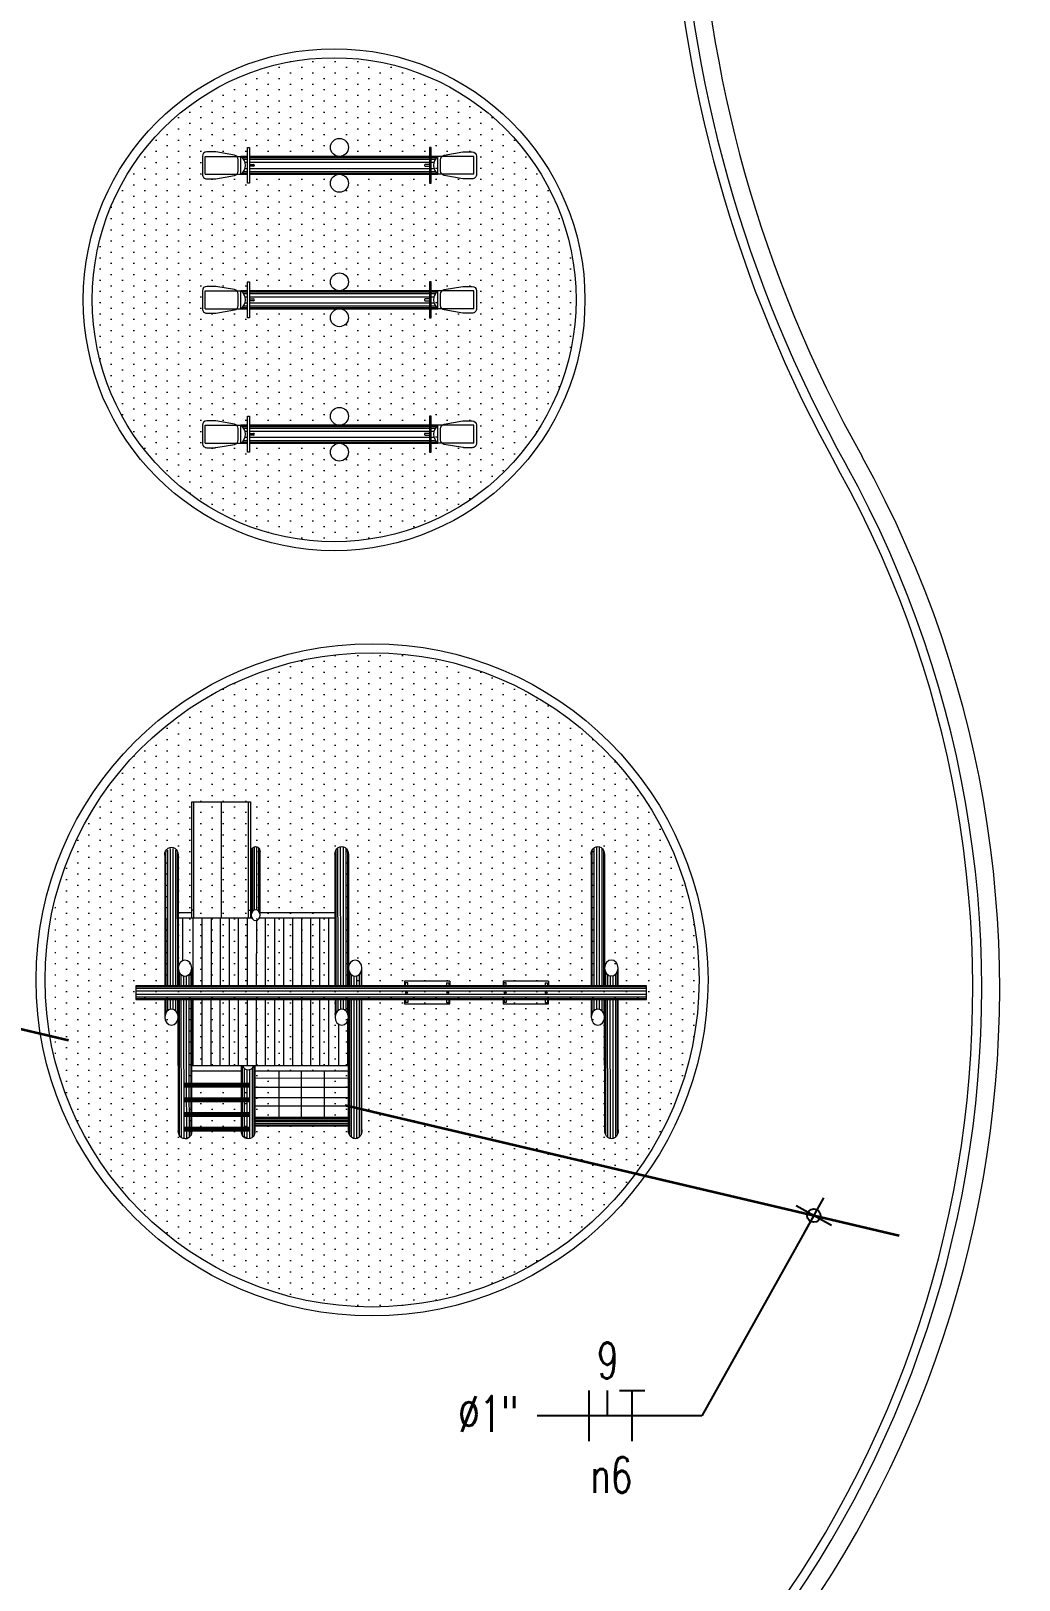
# Model space of a CAD drawing. Header units: millimetres. Extents: x 214 to 1190, y -192 to 1092.
# Drawn here: x 1015.45 to 1026.48, y 57.21 to 74.49 of the extents above; entities that cross this region are included whole.
import ezdxf
from ezdxf.enums import TextEntityAlignment as Align

# ---------------------------------------------------------------- set-up
doc = ezdxf.new("R2010")
doc.units = ezdxf.units.MM
doc.linetypes.add('HIDDEN', pattern=[9.525, 6.35, -3.175])
for name, color, linetype, lineweight in [('I-ARQ', 8, 'Continuous', 0), ('I-ELET_PISO', 5, 'HIDDEN', 35), ('I-FIAÇÃO', 2, 'Continuous', 25), ('I-LIN_CHAMADA', 9, 'Continuous', 9), ('I-TEXTOS', 2, 'Continuous', 25)]:
    doc.layers.add(name, color=color, linetype=linetype, lineweight=lineweight)
doc.styles.add('ROMANS', font='ROMANS.SHX', dxfattribs={"height": 0.25})
doc.styles.get("Standard").update_dxf_attribs({"font": 'arial.ttf'})
doc.dimstyles.new('STANDARD$7', dxfattribs={"dimscale": 1.5, "dimtxt": 0.7, "dimasz": 0.15, "dimexe": 0.1, "dimexo": 0.05, "dimgap": 0.1, "dimtad": 1, "dimdec": 3, "dimzin": 4, "dimdsep": 46, "dimtxsty": 'ROMANS', "dimblk": 'DOT', "dimblk1": 'DOTSMALL', "dimblk2": 'DOTSMALL', "dimsah": 1, "dimcen": 0, "dimdle": 0.15, "dimse1": 1, "dimse2": 1, "dimclrd": 7, "dimclre": 8, "dimclrt": 256, "dimaunit": 1, "dimadec": 0, "dimazin": 0, "dimtfac": 0.006667, "dimtdec": 3, "dimtix": 1, "dimtmove": 2, "dimatfit": 3, "dimldrblk": 'DOTSMALL', "dimfxl": 1, "dimtolj": 1, "dimtzin": 4, "dimarcsym": 0})

# ---------------------------------------------------------------- blocks, each defined once
blk = doc.blocks.new('A$C51413765')
at = {"layer": 'I-ARQ'}
for p, q in [((0.315, 3.67), (0.316, 2.205)), ((0.326, 2.205), (0.325, 3.716)), ((0.346, 2.205), (0.345, 3.742)), ((0.376, 2.205), (0.375, 3.758)), ((0.406, 2.205), (0.405, 3.757)), ((0.436, 2.205), (0.435, 3.741)), ((0.456, 2.205), (0.455, 3.714)), ((0.465, 3.679), (0.466, 2.205)), ((3.176, 3.67), (3.175, 2.205)), ((3.185, 2.205), (3.185, 3.716)), ((3.205, 2.205), (3.205, 3.742)), ((3.235, 2.205), (3.235, 3.758)), ((3.265, 2.205), (3.265, 3.757)), ((3.295, 2.205), (3.295, 3.741)), ((3.315, 2.205), (3.315, 3.714)), ((3.325, 3.679), (3.325, 2.205)), ((4.37, 2.947), (4.37, 3.672)), ((4.38, 2.947), (4.38, 3.722)), ((4.4, 2.973), (4.4, 3.746)), ((4.43, 2.988), (4.43, 3.76)), ((4.43, 3.675), (5.156, 3.675)), ((4.43, 3.629), (4.43, 3.675)), ((4.43, 3.67), (5.156, 3.67)), ((4.43, 3.66), (5.156, 3.66)), ((5.156, 3.644), (4.43, 3.644)), ((5.156, 3.634), (4.43, 3.634)), ((4.46, 3.675), (4.46, 3.756)), ((4.49, 3.675), (4.49, 3.741)), ((4.51, 3.675), (4.51, 3.717)), ((4.52, 3.675), (4.52, 3.679)), ((5.084, 3.675), (5.084, 3.722)), ((5.104, 3.675), (5.104, 3.746)), ((5.134, 3.675), (5.134, 3.76)), ((5.156, 3.675), (5.156, 3.629)), ((5.165, 2.205), (5.164, 3.76)), ((5.195, 2.205), (5.194, 3.745)), ((5.215, 2.205), (5.214, 3.72)), ((5.224, 3.688), (5.225, 2.205)), ((3.325, 3.619), (4.37, 3.619)), ((3.325, 3.609), (4.37, 3.609)), ((3.325, 3.589), (4.37, 3.589)), ((3.325, 3.569), (4.37, 3.569)), ((4.37, 3.549), (3.325, 3.549)), ((4.37, 3.529), (3.325, 3.529)), ((4.37, 3.519), (3.325, 3.519)), ((3.596, 3.01), (3.596, 3.524)), ((3.852, 3.005), (3.852, 3.519)), ((4.103, 3.003), (4.103, 3.517)), ((5.156, 3.629), (4.43, 3.629)), ((4.43, 3.466), (4.43, 3.512)), ((4.43, 3.512), (5.156, 3.512)), ((4.43, 3.507), (5.156, 3.507)), ((4.43, 3.497), (5.156, 3.497)), ((5.156, 3.481), (4.43, 3.481)), ((5.156, 3.471), (4.43, 3.471)), ((5.156, 3.466), (4.43, 3.466)), ((4.46, 3.512), (4.46, 3.629)), ((4.46, 3.349), (4.46, 3.466)), ((4.49, 3.512), (4.49, 3.629)), ((4.49, 3.349), (4.49, 3.466)), ((4.51, 3.512), (4.51, 3.629)), ((4.51, 3.349), (4.51, 3.466)), ((4.521, 3.512), (4.521, 3.629)), ((4.521, 3.349), (4.521, 3.466)), ((5.075, 3.629), (5.075, 3.512)), ((5.075, 3.466), (5.075, 3.349)), ((5.084, 3.512), (5.084, 3.629)), ((5.085, 3.349), (5.084, 3.466)), ((5.104, 3.512), (5.104, 3.629)), ((5.105, 3.349), (5.104, 3.466)), ((5.134, 3.512), (5.134, 3.629)), ((5.135, 3.349), (5.134, 3.466)), ((5.156, 3.512), (5.156, 3.466)), ((3.323, 3.395), (4.368, 3.396)), ((3.323, 3.303), (4.368, 3.304)), ((4.43, 3.303), (4.43, 3.349)), ((4.43, 3.349), (5.156, 3.349)), ((4.43, 3.344), (5.156, 3.344)), ((4.43, 3.334), (5.156, 3.334)), ((5.156, 3.318), (4.43, 3.318)), ((5.156, 3.308), (4.43, 3.308)), ((5.156, 3.303), (4.43, 3.303)), ((4.46, 3.186), (4.46, 3.303)), ((4.49, 3.186), (4.49, 3.303)), ((4.51, 3.186), (4.51, 3.303)), ((4.521, 3.186), (4.521, 3.303)), ((5.075, 3.303), (5.075, 3.186)), ((5.085, 3.186), (5.085, 3.303)), ((5.105, 3.186), (5.105, 3.303)), ((5.135, 3.186), (5.135, 3.303)), ((5.156, 3.349), (5.156, 3.303)), ((3.325, 3.188), (4.37, 3.189)), ((4.43, 3.14), (4.43, 3.186)), ((4.43, 3.186), (5.156, 3.186)), ((4.43, 3.181), (5.156, 3.181)), ((4.43, 3.171), (5.156, 3.171)), ((5.156, 3.155), (4.43, 3.155)), ((5.156, 3.145), (4.43, 3.145)), ((5.156, 3.14), (4.43, 3.14)), ((4.46, 2.988), (4.46, 3.14)), ((4.49, 2.972), (4.49, 3.14)), ((4.51, 2.947), (4.51, 3.14)), ((4.521, 2.947), (4.521, 3.14)), ((5.075, 3.14), (5.075, 2.205)), ((5.085, 2.205), (5.085, 3.14)), ((5.105, 2.205), (5.105, 3.14)), ((5.135, 2.205), (5.135, 3.14)), ((5.156, 3.186), (5.156, 3.14)), ((3.325, 3.085), (4.37, 3.086)), ((3.325, 3.005), (4.37, 3.005)), ((3.325, 2.947), (5.075, 2.948)), ((3.335, 2.447), (3.335, 2.947)), ((3.436, 2.482), (3.436, 2.947)), ((3.547, 2.205), (3.547, 2.947)), ((3.648, 2.205), (3.648, 2.947)), ((3.749, 2.205), (3.749, 2.947)), ((3.85, 2.205), (3.85, 2.947)), ((3.951, 2.205), (3.951, 2.947)), ((4.051, 2.205), (4.051, 2.947)), ((4.152, 2.205), (4.152, 2.947)), ((4.253, 2.205), (4.253, 2.947)), ((4.354, 2.205), (4.354, 2.947)), ((4.455, 2.205), (4.455, 2.947)), ((4.521, 3.005), (5.075, 3.006)), ((4.556, 2.205), (4.556, 2.947)), ((4.657, 2.205), (4.657, 2.947)), ((4.758, 2.947), (4.758, 2.205)), ((4.859, 2.947), (4.859, 2.205)), ((4.96, 2.205), (4.96, 2.947)), ((5.061, 2.205), (5.061, 2.947)), ((0.466, 2.205), (0.466, 2.404)), ((0.476, 2.205), (0.476, 2.359)), ((0.496, 2.205), (0.496, 2.332)), ((0.526, 2.205), (0.526, 2.316)), ((0.557, 2.205), (0.557, 2.316)), ((0.587, 2.205), (0.587, 2.332)), ((0.607, 2.205), (0.607, 2.359)), ((0.617, 2.205), (0.617, 2.404)), ((1.598, 2.255), (1.094, 2.255)), ((1.094, 2.255), (1.094, 2.205)), ((1.598, 2.205), (1.598, 2.255)), ((2.698, 2.255), (2.194, 2.255)), ((2.194, 2.255), (2.194, 2.205)), ((2.698, 2.205), (2.698, 2.255)), ((3.325, 2.205), (3.325, 2.404)), ((3.335, 2.205), (3.335, 2.355)), ((3.355, 2.205), (3.355, 2.328)), ((3.385, 2.205), (3.385, 2.312)), ((3.415, 2.205), (3.415, 2.312)), ((3.445, 2.205), (3.445, 2.328)), ((3.465, 2.205), (3.465, 2.355)), ((3.475, 2.205), (3.475, 2.407)), ((3.475, 2.205), (3.475, 2.404)), ((5.225, 2.205), (5.225, 2.404)), ((5.235, 2.205), (5.235, 2.36)), ((5.255, 2.205), (5.255, 2.333)), ((5.285, 2.205), (5.285, 2.317)), ((5.315, 2.205), (5.315, 2.317)), ((5.345, 2.205), (5.345, 2.333)), ((5.365, 2.205), (5.365, 2.36)), ((5.375, 2.205), (5.375, 2.404)), ((5.699, 2.205), (0, 2.205)), ((0, 2.205), (0, 2.054)), ((5.699, 2.195), (0, 2.195)), ((5.699, 2.175), (0, 2.175)), ((5.699, 2.145), (0, 2.145)), ((0, 2.114), (5.699, 2.114)), ((0, 2.084), (5.699, 2.084)), ((1.104, 2.205), (1.104, 2.238)), ((1.129, 2.238), (1.104, 2.238)), ((1.129, 2.205), (1.129, 2.238)), ((1.564, 2.205), (1.564, 2.238)), ((1.564, 2.238), (1.589, 2.238)), ((1.589, 2.205), (1.589, 2.238)), ((2.204, 2.205), (2.204, 2.238)), ((2.229, 2.238), (2.204, 2.238)), ((2.229, 2.205), (2.229, 2.238)), ((2.664, 2.205), (2.664, 2.238)), ((2.664, 2.238), (2.689, 2.238)), ((2.689, 2.205), (2.689, 2.238)), ((5.699, 2.054), (5.699, 2.205)), ((0, 2.064), (5.699, 2.064)), ((0, 2.054), (5.699, 2.054)), ((0.316, 2.054), (0.316, 1.856)), ((0.325, 1.899), (0.325, 2.054)), ((0.345, 1.926), (0.345, 2.054)), ((0.358, 1.935), (0.358, 1.935)), ((0.375, 1.943), (0.375, 2.054)), ((0.405, 1.943), (0.405, 2.055)), ((0.435, 1.927), (0.435, 2.054)), ((0.455, 1.901), (0.455, 2.054)), ((0.466, 2.054), (0.466, 1.855)), ((0.467, 0.582), (0.467, 2.054)), ((0.477, 0.543), (0.477, 2.054)), ((0.497, 0.517), (0.497, 2.054)), ((0.527, 0.501), (0.527, 2.054)), ((0.557, 0.501), (0.557, 2.054)), ((0.587, 0.517), (0.587, 2.054)), ((0.607, 0.544), (0.607, 2.054)), ((0.617, 0.588), (0.617, 2.054)), ((1.094, 2.003), (1.094, 2.054)), ((1.094, 2.003), (1.598, 2.003)), ((1.104, 2.021), (1.104, 2.054)), ((1.129, 2.021), (1.104, 2.021)), ((1.129, 2.021), (1.129, 2.054)), ((1.564, 2.054), (1.564, 2.021)), ((1.564, 2.021), (1.589, 2.021)), ((1.589, 2.054), (1.589, 2.021)), ((1.598, 2.003), (1.598, 2.054)), ((2.194, 2.003), (2.194, 2.054)), ((2.194, 2.003), (2.698, 2.003)), ((2.204, 2.021), (2.204, 2.054)), ((2.229, 2.021), (2.204, 2.021)), ((2.229, 2.021), (2.229, 2.054)), ((2.664, 2.054), (2.664, 2.021)), ((2.664, 2.021), (2.689, 2.021)), ((2.689, 2.054), (2.689, 2.021)), ((2.698, 2.003), (2.698, 2.054)), ((3.175, 2.054), (3.175, 1.856)), ((3.185, 1.9), (3.185, 2.054)), ((3.205, 1.927), (3.205, 2.054)), ((3.235, 1.943), (3.235, 2.054)), ((3.265, 1.943), (3.265, 2.054)), ((3.295, 1.927), (3.295, 2.054)), ((3.315, 1.901), (3.315, 2.054)), ((3.326, 0.582), (3.325, 2.054)), ((3.325, 2.054), (3.325, 1.856)), ((3.336, 0.543), (3.335, 2.054)), ((3.356, 0.517), (3.355, 2.054)), ((3.386, 0.501), (3.385, 2.054)), ((3.416, 0.501), (3.415, 2.054)), ((3.446, 0.517), (3.445, 2.054)), ((3.466, 0.544), (3.465, 2.054)), ((3.476, 0.588), (3.476, 2.054)), ((3.547, 1.3), (3.547, 2.054)), ((3.648, 1.3), (3.648, 2.054)), ((3.749, 1.3), (3.749, 2.054)), ((3.85, 1.3), (3.85, 2.054)), ((3.951, 1.3), (3.951, 2.054)), ((4.051, 1.3), (4.051, 2.054)), ((4.152, 1.3), (4.152, 2.054)), ((4.253, 1.3), (4.253, 2.054)), ((4.353, 1.324), (4.354, 2.054)), ((4.455, 1.3), (4.455, 2.054)), ((4.556, 1.3), (4.556, 2.054)), ((4.657, 1.3), (4.657, 2.054)), ((4.758, 1.3), (4.758, 2.054)), ((4.859, 1.3), (4.859, 2.054)), ((4.96, 1.3), (4.96, 2.054)), ((5.061, 1.3), (5.061, 2.054)), ((5.075, 2.054), (5.075, 1.856)), ((5.085, 1.9), (5.085, 2.054)), ((5.105, 1.927), (5.105, 2.054)), ((5.135, 1.943), (5.135, 2.054)), ((5.165, 1.943), (5.165, 2.054)), ((5.195, 1.927), (5.195, 2.054)), ((5.215, 1.901), (5.215, 2.054)), ((5.225, 2.054), (5.225, 1.856)), ((5.226, 0.595), (5.225, 2.054)), ((5.236, 0.565), (5.235, 2.054)), ((5.256, 0.539), (5.255, 2.054)), ((5.286, 0.523), (5.285, 2.054)), ((5.316, 0.523), (5.315, 2.054)), ((5.346, 0.539), (5.345, 2.054)), ((5.366, 0.566), (5.365, 2.054)), ((5.376, 0.595), (5.375, 2.054)), ((5.176, 1.3), (5.176, 1.773)), ((3.475, 1.241), (4.311, 1.241)), ((3.476, 1.299), (4.321, 1.3)), ((4.311, 1.263), (4.311, 0.559)), ((4.316, 1.239), (4.316, 0.533)), ((4.326, 1.222), (4.326, 0.516)), ((4.396, 0.516), (4.396, 1.223)), ((4.402, 1.3), (5.075, 1.3)), ((4.406, 0.533), (4.406, 1.239)), ((4.411, 0.558), (4.411, 1.266)), ((4.419, 1.241), (4.411, 1.241)), ((4.419, 0), (4.419, 1.3)), ((4.445, 1.21), (4.419, 1.21)), ((4.445, 0), (4.445, 1.3)), ((4.747, 0), (4.747, 1.3)), ((5.05, 1.3), (5.05, 0)), ((5.05, 1.21), (5.075, 1.21)), ((5.075, 1.3), (5.075, 0)), ((5.075, 1.3), (5.225, 1.3)), ((5.075, 1.241), (5.225, 1.241)), ((4.346, 1.208), (4.346, 0.502)), ((4.376, 0.502), (4.376, 1.208)), ((5.075, 0), (4.419, 0))]:
    blk.add_line(p, q, dxfattribs=at)
for centre in [(1.117, 2.129), (1.576, 2.129), (2.217, 2.129), (2.676, 2.129)]:
    blk.add_circle(centre, 0.01, dxfattribs=at)
blk.add_arc((4.445, 2.921), 0.0686, 22.728, 157.272, dxfattribs=at)
at = {"layer": 'I-ARQ', "extrusion": (0, 0, -1)}
for centre, major_axis, ratio, start_param, end_param in [((0.39, 3.67), (-0.0033, 0.0891), 0.844049, 4.653885, 7.974285), ((3.25, 3.67), (-0.0033, 0.0891), 0.844049, 4.653885, 7.974285), ((4.445, 3.68), (-0.0056, 0.0818), 0.918858, 4.677328, 8.013544), ((5.149, 3.68), (-0.0056, 0.0818), 0.918858, 4.714659, 8.013544), ((0.542, 0.588), (0.0001, 0.0891), 0.842175, 1.568071, 4.712389), ((3.401, 0.588), (0.0001, 0.0891), 0.842175, 1.568071, 4.712389), ((4.361, 0.559), (0.0001, 0.0593), 0.842742, 1.568307, 4.712389), ((5.301, 0.595), (0.0001, 0.0891), 0.842175, 1.568071, 4.712389)]:
    blk.add_ellipse(centre, major_axis=major_axis, ratio=ratio, start_param=start_param, end_param=end_param, dxfattribs=at)
for centre, major_axis, ratio in [((0.541, 2.404), (-0.0001, -0.0891), 0.842175), ((3.4, 2.404), (-0.0001, -0.0891), 0.842175), ((5.3, 2.404), (-0.0001, -0.0891), 0.842175), ((0.391, 1.855), (-0.0001, -0.0891), 0.842175), ((3.25, 1.856), (-0.0001, -0.0891), 0.842175), ((5.15, 1.856), (-0.0001, -0.0891), 0.842175), ((4.361, 1.265), (-0.0001, -0.0593), 0.842742)]:
    blk.add_ellipse(centre, major_axis=major_axis, ratio=ratio, dxfattribs=at)
blk = doc.blocks.new('A$C077E4626')
at = {"layer": 'I-ARQ'}
h = blk.add_hatch(dxfattribs=at)
h.set_pattern_fill('DOTS', color=256, scale=2, style=0)
h.set_pattern_definition([(0, (0.1, 0.1), (0.0625, 0.125), [0, -0.125])])
h.paths.add_polyline_path([(0.1, 3.75, 1), (7.4, 3.75, 1)])
edge = h.paths.add_edge_path(flags=0)
edge.add_ellipse((4.167, 1.512), major_axis=(-0.0891, 0.0001), ratio=0.842175, start_angle=270.1561, end_angle=299.9947)
edge.add_ellipse((4.167, 1.512), major_axis=(-0.0891, 0.0001), ratio=0.842175, start_angle=299.9947, end_angle=323.1897)
edge.add_ellipse((4.167, 1.512), major_axis=(-0.0891, 0.0001), ratio=0.842175, start_angle=323.1897, end_angle=348.511)
edge.add_ellipse((4.167, 1.512), major_axis=(-0.0891, 0.0001), ratio=0.842175, start_angle=-11.489, end_angle=11.6452)
edge.add_ellipse((4.167, 1.512), major_axis=(-0.0891, 0.0001), ratio=0.842175, start_angle=11.6452, end_angle=36.9664)
edge.add_ellipse((4.167, 1.512), major_axis=(-0.0891, 0.0001), ratio=0.842175, start_angle=36.9664, end_angle=60.1614)
edge.add_ellipse((4.167, 1.512), major_axis=(-0.0891, 0.0001), ratio=0.842175, start_angle=60.1614, end_angle=90)
edge.add_ellipse((4.167, 1.512), major_axis=(-0.0891, 0.0001), ratio=0.842175, start_angle=90, end_angle=270)
edge.add_line((4.167, 1.587), (4.167, 1.587))
edge = h.paths.add_edge_path(flags=0)
edge.add_ellipse((4.166, 6.271), major_axis=(-0.0891, 0.0001), ratio=0.842175, start_angle=270.1685, end_angle=299.9947)
edge.add_ellipse((4.166, 6.271), major_axis=(-0.0891, 0.0001), ratio=0.842175, start_angle=299.9947, end_angle=323.1897)
edge.add_ellipse((4.166, 6.271), major_axis=(-0.0891, 0.0001), ratio=0.842175, start_angle=323.1897, end_angle=348.511)
edge.add_ellipse((4.166, 6.271), major_axis=(-0.0891, 0.0001), ratio=0.842175, start_angle=-11.489, end_angle=11.6452)
edge.add_ellipse((4.166, 6.271), major_axis=(-0.0891, 0.0001), ratio=0.842175, start_angle=11.6452, end_angle=36.9664)
edge.add_ellipse((4.166, 6.271), major_axis=(-0.0891, 0.0001), ratio=0.842175, start_angle=36.9664, end_angle=60.1614)
edge.add_ellipse((4.166, 6.271), major_axis=(-0.0891, 0.0001), ratio=0.842175, start_angle=60.1614, end_angle=90)
edge.add_ellipse((4.166, 6.271), major_axis=(-0.0891, 0.0001), ratio=0.842175, start_angle=90, end_angle=270)
edge.add_line((4.166, 6.346), (4.166, 6.346))
edge = h.paths.add_edge_path(flags=16)
edge.add_line((4.018, 4.619), (4.018, 4.114))
edge.add_line((4.018, 4.114), (3.967, 4.114))
edge.add_line((3.967, 4.114), (3.967, 3.637))
edge.add_line((3.967, 3.637), (5.425, 3.637))
edge.add_ellipse((5.433, 3.562), major_axis=(0.0891, 0.0033), ratio=0.844049, start_angle=57.2475, end_angle=93.3263, ccw=False)
edge.add_ellipse((5.433, 3.562), major_axis=(0.0891, 0.0033), ratio=0.844049, start_angle=34.2397, end_angle=57.2475, ccw=False)
edge.add_ellipse((5.433, 3.562), major_axis=(0.0891, 0.0033), ratio=0.844049, start_angle=9.0179, end_angle=34.2397, ccw=False)
edge.add_ellipse((5.433, 3.562), major_axis=(0.0891, 0.0033), ratio=0.844049, start_angle=-14.0273, end_angle=9.0179, ccw=False)
edge.add_ellipse((5.433, 3.562), major_axis=(0.0891, 0.0033), ratio=0.844049, start_angle=-39.2555, end_angle=-14.0273, ccw=False)
edge.add_ellipse((5.433, 3.562), major_axis=(0.0891, 0.0033), ratio=0.844049, start_angle=-62.2838, end_angle=-39.2555, ccw=False)
edge.add_ellipse((5.433, 3.562), major_axis=(0.0891, 0.0033), ratio=0.844049, start_angle=-88.0717, end_angle=-62.2838, ccw=False)
edge.add_ellipse((5.433, 3.562), major_axis=(0.0891, 0.0033), ratio=0.844049, start_angle=-96.8929, end_angle=-88.0717)
edge.add_line((5.425, 3.487), (5.382, 3.487))
edge.add_line((5.382, 3.487), (5.382, 2.442))
edge.add_line((5.382, 2.442), (5.434, 2.442))
edge.add_ellipse((5.442, 2.368), major_axis=(0.0818, 0.0056), ratio=0.918858, start_angle=55.3295, end_angle=92.0088, ccw=False)
edge.add_ellipse((5.442, 2.368), major_axis=(0.0818, 0.0056), ratio=0.918858, start_angle=32.4023, end_angle=55.3295, ccw=False)
edge.add_ellipse((5.442, 2.368), major_axis=(0.0818, 0.0056), ratio=0.918858, start_angle=7.2155, end_angle=32.4023, ccw=False)
edge.add_ellipse((5.442, 2.368), major_axis=(0.0818, 0.0056), ratio=0.918858, start_angle=-96.2405, end_angle=7.2155, ccw=False)
edge.add_line((5.508, 2.322), (5.507, 2.322))
edge.add_ellipse((5.442, 2.368), major_axis=(0.0818, 0.0056), ratio=0.918858, start_angle=-96.2405, end_angle=7.2155)
edge.add_line((5.437, 2.292), (5.437, 1.738))
edge.add_ellipse((5.442, 1.663), major_axis=(0.0818, 0.0056), ratio=0.918858, start_angle=415.4383, end_angle=449.87, ccw=False)
edge.add_ellipse((5.442, 1.663), major_axis=(0.0818, 0.0056), ratio=0.918858, start_angle=392.4709, end_angle=415.4383, ccw=False)
edge.add_ellipse((5.442, 1.663), major_axis=(0.0818, 0.0056), ratio=0.918858, start_angle=367.2717, end_angle=392.4709, ccw=False)
edge.add_ellipse((5.442, 1.663), major_axis=(0.0818, 0.0056), ratio=0.918858, start_angle=344.244, end_angle=367.2717, ccw=False)
edge.add_ellipse((5.442, 1.663), major_axis=(0.0818, 0.0056), ratio=0.918858, start_angle=319.0384, end_angle=344.244, ccw=False)
edge.add_ellipse((5.442, 1.663), major_axis=(0.0818, 0.0056), ratio=0.918858, start_angle=296.0505, end_angle=319.0384, ccw=False)
edge.add_ellipse((5.442, 1.663), major_axis=(0.0818, 0.0056), ratio=0.918858, start_angle=270.691, end_angle=296.0505, ccw=False)
edge.add_ellipse((5.442, 1.663), major_axis=(0.0818, 0.0056), ratio=0.918858, start_angle=260.8577, end_angle=270.691, ccw=False)
edge.add_line((5.434, 1.588), (3.967, 1.587))
edge.add_line((3.967, 1.587), (3.967, 1.113))
edge.add_line((3.967, 1.113), (3.816, 1.113))
edge.add_line((3.816, 1.113), (3.816, 1.437))
edge.add_line((3.816, 1.437), (2.358, 1.437))
edge.add_ellipse((2.358, 1.512), major_axis=(-0.0891, 0.0001), ratio=0.842175, start_angle=-90, end_angle=90.1562, ccw=False)
edge.add_line((2.358, 1.587), (3.004, 1.587))
edge.add_line((3.004, 1.587), (3.004, 1.737))
edge.add_line((3.004, 1.737), (1.763, 1.737))
edge.add_line((1.763, 1.737), (1.763, 2.393))
edge.add_line((1.763, 2.393), (3.004, 2.393))
edge.add_line((3.004, 2.393), (3.004, 2.401))
edge.add_line((3.004, 2.401), (2.321, 2.401))
edge.add_line((2.321, 2.401), (2.321, 2.401))
edge.add_line((2.321, 2.401), (2.321, 2.401))
edge.add_line((2.321, 2.401), (2.321, 2.401))
edge.add_ellipse((2.321, 2.451), major_axis=(-0.0593, 0.0001), ratio=0.842742, start_angle=64.2319, end_angle=90, ccw=False)
edge.add_ellipse((2.321, 2.451), major_axis=(-0.0593, 0.0001), ratio=0.842742, start_angle=44.503, end_angle=64.2319, ccw=False)
edge.add_ellipse((2.321, 2.451), major_axis=(-0.0593, 0.0001), ratio=0.842742, start_angle=17.5371, end_angle=44.503, ccw=False)
edge.add_ellipse((2.321, 2.451), major_axis=(-0.0593, 0.0001), ratio=0.842742, start_angle=-17.3943, end_angle=17.5371, ccw=False)
edge.add_ellipse((2.321, 2.451), major_axis=(-0.0593, 0.0001), ratio=0.842742, start_angle=-44.3601, end_angle=-17.3943, ccw=False)
edge.add_ellipse((2.321, 2.451), major_axis=(-0.0593, 0.0001), ratio=0.842742, start_angle=-64.089, end_angle=-44.3601, ccw=False)
edge.add_ellipse((2.321, 2.451), major_axis=(-0.0593, 0.0001), ratio=0.842742, start_angle=-90, end_angle=-64.089, ccw=False)
edge.add_line((2.321, 2.501), (3.004, 2.501))
edge.add_line((3.004, 2.501), (3.003, 3.337))
edge.add_line((3.003, 3.337), (2.351, 3.337))
edge.add_ellipse((2.351, 3.412), major_axis=(-0.0891, 0.0001), ratio=0.842175, start_angle=11.6452, end_angle=90.1562, ccw=False)
edge.add_line((2.306, 3.347), (2.307, 3.347))
edge.add_ellipse((2.351, 3.412), major_axis=(-0.0891, 0.0001), ratio=0.842175, start_angle=11.6452, end_angle=90.1562, ccw=False)
edge.add_ellipse((2.351, 3.412), major_axis=(-0.0891, 0.0001), ratio=0.842175, start_angle=-11.3546, end_angle=11.6452, ccw=False)
edge.add_ellipse((2.351, 3.412), major_axis=(-0.0891, 0.0001), ratio=0.842175, start_angle=-36.6471, end_angle=-11.3546, ccw=False)
edge.add_ellipse((2.351, 3.412), major_axis=(-0.0891, 0.0001), ratio=0.842175, start_angle=-59.748, end_angle=-36.6471, ccw=False)
edge.add_ellipse((2.351, 3.412), major_axis=(-0.0891, 0.0001), ratio=0.842175, start_angle=-86.1185, end_angle=-59.748, ccw=False)
edge.add_line((2.345, 3.486), (3.608, 3.487))
edge.add_ellipse((3.619, 3.562), major_axis=(-0.0891, 0.0001), ratio=0.842175, start_angle=-90, end_angle=90, ccw=False)
edge.add_line((3.619, 3.637), (3.816, 3.637))
edge.add_line((3.816, 3.637), (3.816, 4.114))
edge.add_line((3.816, 4.114), (3.766, 4.114))
edge.add_line((3.766, 4.114), (3.766, 4.619))
edge.add_line((3.766, 4.619), (3.816, 4.619))
edge.add_line((3.816, 4.619), (3.816, 5.214))
edge.add_line((3.816, 5.214), (3.766, 5.214))
edge.add_line((3.766, 5.214), (3.766, 5.719))
edge.add_line((3.766, 5.719), (3.816, 5.719))
edge.add_line((3.816, 5.719), (3.816, 6.196))
edge.add_line((3.816, 6.196), (2.351, 6.195))
edge.add_ellipse((2.351, 6.27), major_axis=(-0.0891, 0.0001), ratio=0.842175, start_angle=11.6452, end_angle=90.1562, ccw=False)
edge.add_line((2.306, 6.205), (2.307, 6.205))
edge.add_ellipse((2.351, 6.27), major_axis=(-0.0891, 0.0001), ratio=0.842175, start_angle=11.6452, end_angle=90.1562, ccw=False)
edge.add_ellipse((2.351, 6.27), major_axis=(-0.0891, 0.0001), ratio=0.842175, start_angle=-11.3546, end_angle=11.6452, ccw=False)
edge.add_ellipse((2.351, 6.27), major_axis=(-0.0891, 0.0001), ratio=0.842175, start_angle=-36.6471, end_angle=-11.3546, ccw=False)
edge.add_ellipse((2.351, 6.27), major_axis=(-0.0891, 0.0001), ratio=0.842175, start_angle=-59.748, end_angle=-36.6471, ccw=False)
edge.add_ellipse((2.351, 6.27), major_axis=(-0.0891, 0.0001), ratio=0.842175, start_angle=-86.1188, end_angle=-59.748, ccw=False)
edge.add_line((2.345, 6.345), (3.816, 6.346))
edge.add_line((3.816, 6.346), (3.816, 6.347))
edge.add_line((3.816, 6.347), (3.618, 6.346))
edge.add_ellipse((3.618, 6.422), major_axis=(-0.0891, 0.0001), ratio=0.842175, start_angle=-119.094, end_angle=90.1672, ccw=False)
edge.add_line((3.615, 6.497), (3.816, 6.497))
edge.add_line((3.816, 6.497), (3.816, 6.812))
edge.add_line((3.816, 6.812), (3.967, 6.812))
edge.add_line((3.967, 6.812), (3.967, 6.497))
edge.add_line((3.967, 6.497), (5.425, 6.497))
edge.add_ellipse((5.433, 6.422), major_axis=(0.0891, 0.0033), ratio=0.844049, start_angle=57.0196, end_angle=93.3521, ccw=False)
edge.add_ellipse((5.433, 6.422), major_axis=(0.0891, 0.0033), ratio=0.844049, start_angle=34.0961, end_angle=57.0196, ccw=False)
edge.add_ellipse((5.433, 6.422), major_axis=(0.0891, 0.0033), ratio=0.844049, start_angle=8.9003, end_angle=34.0961, ccw=False)
edge.add_ellipse((5.433, 6.422), major_axis=(0.0891, 0.0033), ratio=0.844049, start_angle=-14.1451, end_angle=8.9003, ccw=False)
edge.add_ellipse((5.433, 6.422), major_axis=(0.0891, 0.0033), ratio=0.844049, start_angle=-39.3997, end_angle=-14.1451, ccw=False)
edge.add_ellipse((5.433, 6.422), major_axis=(0.0891, 0.0033), ratio=0.844049, start_angle=-62.514, end_angle=-39.3997, ccw=False)
edge.add_ellipse((5.433, 6.422), major_axis=(0.0891, 0.0033), ratio=0.844049, start_angle=-88.0831, end_angle=-62.514, ccw=False)
edge.add_ellipse((5.433, 6.422), major_axis=(0.0891, 0.0033), ratio=0.844049, start_angle=-96.8925, end_angle=-88.0831, ccw=False)
edge.add_line((5.425, 6.347), (3.967, 6.347))
edge.add_line((3.967, 6.347), (3.967, 5.719))
edge.add_line((3.967, 5.719), (4.018, 5.719))
edge.add_line((4.018, 5.719), (4.018, 5.214))
edge.add_line((4.018, 5.214), (3.967, 5.214))
edge.add_line((3.967, 5.214), (3.967, 4.619))
edge.add_line((3.967, 4.619), (4.018, 4.619))
h.paths.add_polyline_path([(3.882, 4.596, -1), (3.902, 4.596, -1)], flags=0)
h.paths.add_polyline_path([(5.282, 3.216), (5.282, 2.709), (4.768, 2.709), (4.768, 3.216)], flags=0)
h.paths.add_polyline_path([(3.882, 5.236, -1), (3.902, 5.236, -1)], flags=0)
edge = h.paths.add_edge_path(flags=0)
edge.add_ellipse((4.166, 3.412), major_axis=(-0.0891, 0.0001), ratio=0.842175, start_angle=-119.067, end_angle=83.9646)
edge.add_line((4.079, 3.397), (4.079, 3.397))
h.paths.add_polyline_path([(4.71, 2.431, -0.243706), (4.75, 2.382), (5.432, 2.382), (5.432, 1.656), (5.391, 1.656), (5.391, 1.678), (5.275, 1.678), (5.275, 1.656), (5.228, 1.656), (5.228, 1.678), (5.112, 1.678), (5.112, 1.656), (5.066, 1.656), (5.066, 1.678), (4.949, 1.678), (4.949, 1.656), (4.903, 1.656), (4.903, 1.738), (4.71, 1.738)], flags=0)
h.paths.add_polyline_path([(3.882, 4.136, -1), (3.902, 4.136, -1)], flags=0)
h.paths.add_polyline_path([(3.882, 5.696, -1), (3.902, 5.696, -1)], flags=0)
edge = h.paths.add_edge_path(flags=0)
edge.add_ellipse((3.028, 2.451), major_axis=(-0.0593, 0.0001), ratio=0.842742, start_angle=125.776, end_angle=234.3018, ccw=False)
edge.add_line((3.086, 2.459), (3.087, 2.459))
edge.add_ellipse((3.028, 2.451), major_axis=(-0.0593, 0.0001), ratio=0.842742, start_angle=125.776, end_angle=234.3018, ccw=False)
edge.add_line((3.062, 2.41), (3.062, 1.737))
edge.add_line((3.062, 1.737), (3.062, 1.636))
edge.add_line((3.062, 1.636), (3.535, 1.636))
edge.add_ellipse((3.619, 1.662), major_axis=(-0.0891, 0.0001), ratio=0.842175, start_angle=-119.7904, end_angle=20.6107, ccw=False)
edge.add_line((3.618, 1.737), (3.629, 1.737))
edge.add_ellipse((3.619, 1.662), major_axis=(-0.0891, 0.0001), ratio=0.842175, start_angle=-119.7904, end_angle=20.6107, ccw=False)
edge.add_ellipse((3.619, 1.662), major_axis=(-0.0891, 0.0001), ratio=0.842175, start_angle=216.9964, end_angle=240.2096, ccw=False)
edge.add_ellipse((3.619, 1.662), major_axis=(-0.0891, 0.0001), ratio=0.842175, start_angle=191.6697, end_angle=216.9964, ccw=False)
edge.add_ellipse((3.619, 1.662), major_axis=(-0.0891, 0.0001), ratio=0.842175, start_angle=168.5355, end_angle=191.6697, ccw=False)
edge.add_ellipse((3.619, 1.662), major_axis=(-0.0891, 0.0001), ratio=0.842175, start_angle=143.2198, end_angle=168.5355, ccw=False)
edge.add_ellipse((3.619, 1.662), major_axis=(-0.0891, 0.0001), ratio=0.842175, start_angle=120.0428, end_angle=143.2198, ccw=False)
edge.add_ellipse((3.619, 1.662), major_axis=(-0.0891, 0.0001), ratio=0.842175, start_angle=90.1672, end_angle=120.0428, ccw=False)
edge.add_line((3.627, 1.587), (3.619, 1.587))
edge.add_ellipse((3.619, 1.662), major_axis=(-0.0891, 0.0001), ratio=0.842175, start_angle=20.6107, end_angle=90.1672, ccw=False)
edge.add_line((3.535, 1.636), (3.062, 1.636))
edge.add_line((3.062, 1.636), (3.062, 1.737))
edge.add_line((3.062, 1.737), (3.062, 2.41))
edge.add_ellipse((3.028, 2.451), major_axis=(-0.0593, 0.0001), ratio=0.842742, start_angle=64.2319, end_angle=125.776, ccw=False)
edge.add_ellipse((3.028, 2.451), major_axis=(-0.0593, 0.0001), ratio=0.842742, start_angle=44.503, end_angle=64.2319, ccw=False)
edge.add_ellipse((3.028, 2.451), major_axis=(-0.0593, 0.0001), ratio=0.842742, start_angle=17.5371, end_angle=44.503, ccw=False)
edge.add_ellipse((3.028, 2.451), major_axis=(-0.0593, 0.0001), ratio=0.842742, start_angle=-17.3983, end_angle=17.5371, ccw=False)
edge.add_ellipse((3.028, 2.451), major_axis=(-0.0593, 0.0001), ratio=0.842742, start_angle=315.6345, end_angle=342.6017, ccw=False)
edge.add_ellipse((3.028, 2.451), major_axis=(-0.0593, 0.0001), ratio=0.842742, start_angle=295.9022, end_angle=315.6345, ccw=False)
edge.add_ellipse((3.028, 2.451), major_axis=(-0.0593, 0.0001), ratio=0.842742, start_angle=234.3018, end_angle=295.9022, ccw=False)
h.paths.add_polyline_path([(5.107, 2.382), (5.107, 2.352), (5.233, 2.352), (5.233, 2.382), (5.27, 2.382), (5.27, 2.352), (5.396, 2.352), (5.396, 1.708), (5.27, 1.708), (5.27, 2.382), (5.233, 2.382), (5.233, 1.708), (5.107, 1.708), (5.107, 2.382), (5.071, 2.382), (5.071, 1.708), (4.944, 1.708), (4.944, 2.352), (5.071, 2.352), (5.071, 2.382)], flags=0)
edge = h.paths.add_edge_path(flags=0)
edge.add_line((5.439, 3.487), (5.45, 3.487))
edge.add_ellipse((5.433, 3.562), major_axis=(0.0891, 0.0033), ratio=0.844049, start_angle=-88.0717, end_angle=-62.2838)
edge.add_ellipse((5.433, 3.562), major_axis=(0.0891, 0.0033), ratio=0.844049, start_angle=-96.8929, end_angle=-88.0717)
h.paths.add_polyline_path([(3.004, 2.393), (3.004, 2.401), (2.973, 2.401), (2.973, 2.393)], flags=0)
edge = h.paths.add_edge_path(flags=0)
edge.add_line((5.439, 6.347), (5.45, 6.347))
edge.add_ellipse((5.433, 6.422), major_axis=(0.0891, 0.0033), ratio=0.844049, start_angle=-88.0831, end_angle=-62.514)
edge.add_ellipse((5.433, 6.422), major_axis=(0.0891, 0.0033), ratio=0.844049, start_angle=-96.8925, end_angle=-88.0831)
edge = h.paths.add_edge_path(flags=0)
edge.add_line((4.018, 4.619), (4.018, 4.114))
edge.add_line((4.018, 4.114), (3.967, 4.114))
edge.add_line((3.967, 4.114), (3.967, 3.497))
edge.add_line((3.967, 3.497), (5.382, 3.497))
edge.add_line((5.382, 3.497), (5.382, 2.442))
edge.add_line((5.382, 2.442), (5.434, 2.442))
edge.add_ellipse((5.442, 2.368), major_axis=(0.0818, 0.0056), ratio=0.918858, start_angle=55.3295, end_angle=92.0088, ccw=False)
edge.add_ellipse((5.442, 2.368), major_axis=(0.0818, 0.0056), ratio=0.918858, start_angle=32.4023, end_angle=55.3295)
edge.add_ellipse((5.442, 2.368), major_axis=(0.0818, 0.0056), ratio=0.918858, start_angle=7.2155, end_angle=32.4023, ccw=False)
edge.add_ellipse((5.442, 2.368), major_axis=(0.0818, 0.0056), ratio=0.918858, start_angle=-96.2405, end_angle=7.2155, ccw=False)
edge.add_line((5.523, 2.352), (5.522, 2.352))
edge.add_ellipse((5.442, 2.368), major_axis=(0.0818, 0.0056), ratio=0.918858, start_angle=-96.2405, end_angle=7.2155)
edge.add_line((5.51, 2.322), (5.506, 2.322))
edge.add_ellipse((5.442, 2.368), major_axis=(0.0818, 0.0056), ratio=0.918858, start_angle=-96.2405, end_angle=7.2155)
edge.add_line((5.487, 2.302), (5.48, 2.302))
edge.add_ellipse((5.442, 2.368), major_axis=(0.0818, 0.0056), ratio=0.918858, start_angle=-96.2405, end_angle=7.2155)
edge.add_line((5.437, 2.292), (5.437, 1.738))
edge.add_ellipse((5.442, 1.663), major_axis=(0.0818, 0.0056), ratio=0.918858, start_angle=415.4383, end_angle=449.87, ccw=False)
edge.add_ellipse((5.442, 1.663), major_axis=(0.0818, 0.0056), ratio=0.918858, start_angle=392.4709, end_angle=415.4383)
edge.add_ellipse((5.442, 1.663), major_axis=(0.0818, 0.0056), ratio=0.918858, start_angle=367.2717, end_angle=392.4709)
edge.add_ellipse((5.442, 1.663), major_axis=(0.0818, 0.0056), ratio=0.918858, start_angle=344.244, end_angle=367.2717)
edge.add_ellipse((5.442, 1.663), major_axis=(0.0818, 0.0056), ratio=0.918858, start_angle=319.0384, end_angle=344.244)
edge.add_ellipse((5.442, 1.663), major_axis=(0.0818, 0.0056), ratio=0.918858, start_angle=296.0505, end_angle=319.0384)
edge.add_line((5.487, 1.598), (5.483, 1.598))
edge.add_ellipse((5.442, 1.663), major_axis=(0.0818, 0.0056), ratio=0.918858, start_angle=270.691, end_angle=296.0505, ccw=False)
edge.add_line((5.458, 1.588), (5.449, 1.588))
edge.add_ellipse((5.442, 1.663), major_axis=(0.0818, 0.0056), ratio=0.918858, start_angle=260.8577, end_angle=270.691, ccw=False)
edge.add_line((5.434, 1.588), (4.187, 1.587))
edge.add_ellipse((4.167, 1.512), major_axis=(-0.0891, 0.0001), ratio=0.842175, start_angle=90, end_angle=270)
edge.add_ellipse((4.167, 1.512), major_axis=(-0.0891, 0.0001), ratio=0.842175, start_angle=60.1614, end_angle=90)
edge.add_line((4.151, 1.437), (3.967, 1.437))
edge.add_line((3.967, 1.437), (3.967, 1.113))
edge.add_line((3.967, 1.113), (3.816, 1.113))
edge.add_line((3.816, 1.113), (3.816, 1.437))
edge.add_line((3.816, 1.437), (2.358, 1.437))
edge.add_ellipse((2.358, 1.512), major_axis=(-0.0891, 0.0001), ratio=0.842175, start_angle=-90, end_angle=90.1562, ccw=False)
edge.add_line((2.358, 1.587), (3.004, 1.587))
edge.add_line((3.004, 1.587), (3.004, 1.737))
edge.add_line((3.004, 1.737), (1.763, 1.737))
edge.add_line((1.763, 1.737), (1.763, 2.368))
edge.add_line((1.763, 2.368), (3.062, 2.368))
edge.add_line((3.062, 2.368), (3.062, 2.41))
edge.add_ellipse((3.028, 2.451), major_axis=(-0.0593, 0.0001), ratio=0.842742, start_angle=64.2319, end_angle=125.776, ccw=False)
edge.add_line((3.002, 2.406), (2.293, 2.406))
edge.add_ellipse((2.321, 2.451), major_axis=(-0.0593, 0.0001), ratio=0.842742, start_angle=44.503, end_angle=64.2319)
edge.add_ellipse((2.321, 2.451), major_axis=(-0.0593, 0.0001), ratio=0.842742, start_angle=17.5371, end_angle=44.503)
edge.add_ellipse((2.321, 2.451), major_axis=(-0.0593, 0.0001), ratio=0.842742, start_angle=-17.3943, end_angle=17.5371)
edge.add_ellipse((2.321, 2.451), major_axis=(-0.0593, 0.0001), ratio=0.842742, start_angle=-44.3601, end_angle=-17.3943)
edge.add_ellipse((2.321, 2.451), major_axis=(-0.0593, 0.0001), ratio=0.842742, start_angle=-90, end_angle=-64.089)
edge.add_line((2.312, 2.501), (3.004, 2.501))
edge.add_line((3.004, 2.501), (3.003, 3.337))
edge.add_line((3.003, 3.337), (2.351, 3.337))
edge.add_ellipse((2.351, 3.412), major_axis=(-0.0891, 0.0001), ratio=0.842175, start_angle=11.6452, end_angle=90.1562, ccw=False)
edge.add_line((2.309, 3.347), (2.302, 3.347))
edge.add_ellipse((2.351, 3.412), major_axis=(-0.0891, 0.0001), ratio=0.842175, start_angle=11.6452, end_angle=90.1562)
edge.add_line((2.281, 3.367), (2.278, 3.367))
edge.add_ellipse((2.351, 3.412), major_axis=(-0.0891, 0.0001), ratio=0.842175, start_angle=11.6452, end_angle=90.1562)
edge.add_ellipse((2.351, 3.412), major_axis=(-0.0891, 0.0001), ratio=0.842175, start_angle=-11.3546, end_angle=11.6452)
edge.add_ellipse((2.351, 3.412), major_axis=(-0.0891, 0.0001), ratio=0.842175, start_angle=-36.6471, end_angle=-11.3546)
edge.add_ellipse((2.351, 3.412), major_axis=(-0.0891, 0.0001), ratio=0.842175, start_angle=-59.748, end_angle=-36.6471)
edge.add_ellipse((2.351, 3.412), major_axis=(-0.0891, 0.0001), ratio=0.842175, start_angle=-86.1185, end_angle=-59.748, ccw=False)
edge.add_line((2.345, 3.486), (3.598, 3.487))
edge.add_ellipse((3.619, 3.562), major_axis=(-0.0891, 0.0001), ratio=0.842175, start_angle=-90, end_angle=90)
edge.add_ellipse((3.619, 3.562), major_axis=(-0.0891, 0.0001), ratio=0.842175, start_angle=240.2108, end_angle=270)
edge.add_line((3.634, 3.637), (3.816, 3.637))
edge.add_line((3.816, 3.637), (3.816, 4.114))
edge.add_line((3.816, 4.114), (3.766, 4.114))
edge.add_line((3.766, 4.114), (3.766, 4.619))
edge.add_line((3.766, 4.619), (3.816, 4.619))
edge.add_line((3.816, 4.619), (3.816, 5.214))
edge.add_line((3.816, 5.214), (3.766, 5.214))
edge.add_line((3.766, 5.214), (3.766, 5.719))
edge.add_line((3.766, 5.719), (3.816, 5.719))
edge.add_line((3.816, 5.719), (3.816, 6.196))
edge.add_line((3.816, 6.196), (2.351, 6.195))
edge.add_ellipse((2.351, 6.27), major_axis=(-0.0891, 0.0001), ratio=0.842175, start_angle=11.6452, end_angle=90.1562, ccw=False)
edge.add_line((2.309, 6.205), (2.302, 6.205))
edge.add_ellipse((2.351, 6.27), major_axis=(-0.0891, 0.0001), ratio=0.842175, start_angle=11.6452, end_angle=90.1562)
edge.add_line((2.281, 6.225), (2.278, 6.225))
edge.add_ellipse((2.351, 6.27), major_axis=(-0.0891, 0.0001), ratio=0.842175, start_angle=11.6452, end_angle=90.1562)
edge.add_ellipse((2.351, 6.27), major_axis=(-0.0891, 0.0001), ratio=0.842175, start_angle=-11.3546, end_angle=11.6452)
edge.add_ellipse((2.351, 6.27), major_axis=(-0.0891, 0.0001), ratio=0.842175, start_angle=-36.6471, end_angle=-11.3546)
edge.add_ellipse((2.351, 6.27), major_axis=(-0.0891, 0.0001), ratio=0.842175, start_angle=-59.748, end_angle=-36.6471)
edge.add_ellipse((2.351, 6.27), major_axis=(-0.0891, 0.0001), ratio=0.842175, start_angle=-86.1188, end_angle=-59.748, ccw=False)
edge.add_line((2.345, 6.345), (3.6, 6.346))
edge.add_ellipse((3.618, 6.422), major_axis=(-0.0891, 0.0001), ratio=0.842175, start_angle=-119.094, end_angle=90.1672)
edge.add_line((3.608, 6.497), (3.816, 6.497))
edge.add_line((3.816, 6.497), (3.816, 6.812))
edge.add_line((3.816, 6.812), (3.967, 6.812))
edge.add_line((3.967, 6.812), (3.967, 6.346))
edge.add_line((3.967, 6.346), (4.166, 6.346))
edge.add_ellipse((4.166, 6.271), major_axis=(-0.0891, 0.0001), ratio=0.842175, start_angle=90, end_angle=270, ccw=False)
edge.add_ellipse((4.166, 6.271), major_axis=(-0.0891, 0.0001), ratio=0.842175, start_angle=60.1614, end_angle=90)
edge.add_line((4.151, 6.196), (3.967, 6.196))
edge.add_line((3.967, 6.196), (3.967, 5.719))
edge.add_line((3.967, 5.719), (4.018, 5.719))
edge.add_line((4.018, 5.719), (4.018, 5.214))
edge.add_line((4.018, 5.214), (3.967, 5.214))
edge.add_line((3.967, 5.214), (3.967, 4.619))
edge.add_line((3.967, 4.619), (4.018, 4.619))
for radius in [3.75, 3.65]:
    blk.add_circle((3.75, 3.75), radius, dxfattribs=at)
at = {"layer": 'I-ARQ', "rotation": 270}
blk.add_blockref('A$C51413765', (1.763, 6.812), dxfattribs=at)
blk = doc.blocks.new('A$C68FD5CC1')
at = {"layer": 'I-ARQ'}
for p, q in [((0.03, 0.4), (0.384, 0.4)), ((0.03, 0.4), (0.03, 0.2)), ((0.384, 0.4), (0.43, 0.4)), ((0.43, 0.4), (0.43, 0.2)), ((0.505, 0.4), (0.43, 0.4)), ((0.505, 0.396), (0.435, 0.396)), ((0.505, 0.387), (0.444, 0.387)), ((0.505, 0.369), (0.459, 0.369)), ((2.535, 0.4), (0.525, 0.4)), ((2.535, 0.396), (0.525, 0.396)), ((2.535, 0.387), (0.525, 0.387)), ((2.535, 0.369), (0.525, 0.369)), ((2.63, 0.4), (2.555, 0.4)), ((2.624, 0.396), (2.555, 0.396)), ((2.615, 0.387), (2.555, 0.387)), ((2.601, 0.369), (2.555, 0.369)), ((2.676, 0.4), (2.63, 0.4)), ((2.63, 0.4), (2.63, 0.2)), ((3.03, 0.4), (2.676, 0.4)), ((3.03, 0.4), (3.03, 0.2)), ((0.03, 0.2), (0.384, 0.2)), ((0.384, 0.2), (0.43, 0.2)), ((0.43, 0.2), (0.505, 0.2)), ((0.505, 0.204), (0.435, 0.204)), ((0.505, 0.213), (0.444, 0.213)), ((0.505, 0.231), (0.459, 0.231)), ((0.505, 0.334), (0.475, 0.334)), ((0.505, 0.266), (0.475, 0.266)), ((2.535, 0.334), (0.525, 0.334)), ((2.535, 0.266), (0.525, 0.266)), ((2.535, 0.231), (0.525, 0.231)), ((2.535, 0.213), (0.525, 0.213)), ((2.535, 0.204), (0.525, 0.204)), ((0.525, 0.2), (2.535, 0.2)), ((2.584, 0.334), (2.555, 0.334)), ((2.584, 0.266), (2.555, 0.266)), ((2.601, 0.231), (2.555, 0.231)), ((2.615, 0.213), (2.555, 0.213)), ((2.624, 0.204), (2.555, 0.204)), ((2.555, 0.2), (2.63, 0.2)), ((2.676, 0.2), (2.63, 0.2)), ((3.03, 0.2), (2.676, 0.2))]:
    blk.add_line(p, q, dxfattribs=at)
for points in [[(0, 0.4, -0.414214), (0.05, 0.45), (0.142, 0.45, -0.04366), (0.151, 0.449), (0.359, 0.413, -0.36397), (0.4, 0.363), (0.4, 0.237, -0.36397), (0.359, 0.187), (0.151, 0.151, -0.043662), (0.142, 0.15), (0.05, 0.15, -0.414213), (0, 0.2)], [(3.06, 0.4, 0.414214), (3.01, 0.45), (2.918, 0.45, 0.04366), (2.909, 0.449), (2.701, 0.413, 0.36397), (2.66, 0.363), (2.66, 0.237, 0.36397), (2.701, 0.187), (2.909, 0.151, 0.043662), (2.918, 0.15), (3.01, 0.15, 0.414213), (3.06, 0.2)]]:
    blk.add_lwpolyline(points, format="xyb", close=True, dxfattribs=at)
for points in [[(0.525, 0.5), (0.505, 0.5), (0.505, 0.1), (0.525, 0.1)], [(2.535, 0.5), (2.555, 0.5), (2.555, 0.1), (2.535, 0.1)]]:
    blk.add_lwpolyline(points, close=True, dxfattribs=at)
for points in [[(0.572, 0.31), (0.525, 0.31)], [(0.525, 0.29), (0.572, 0.29)], [(2.488, 0.31), (2.534, 0.31)], [(2.534, 0.29), (2.488, 0.29)]]:
    blk.add_lwpolyline(points, dxfattribs=at)
for centre in [(1.53, 0.5), (1.53, 0.1)]:
    blk.add_circle(centre, 0.1, dxfattribs=at)
for centre, radius, start, end in [((0.355, 0.3), 0.125, 306.7489, 53.2514), ((2.704, 0.3), 0.125, 126.7489, 233.2514), ((0.572, 0.3), 0.01, 270, 90), ((2.488, 0.3), 0.01, 90, 270)]:
    blk.add_arc(centre, radius, start, end, dxfattribs=at)
blk = doc.blocks.new('A$C4D1710DA')
at = {"layer": 'I-ARQ'}
h = blk.add_hatch(dxfattribs=at)
h.set_pattern_fill('DOTS', color=256, scale=2, style=0)
h.set_pattern_definition([(0, (0.1, 0.1), (0.0625, 0.125), [0, -0.125])])
h.paths.add_polyline_path([(0.1, 2.8, 1), (5.5, 2.8, 1)])
h.paths.add_polyline_path([(2.951, 4.339), (2.951, 4.247, -0.04366), (2.95, 4.238), (2.914, 4.03, -0.144578), (2.901, 4.005), (2.901, 3.959), (2.901, 3.959), (2.901, 3.884), (3.001, 3.884), (3.001, 3.864), (2.901, 3.864), (2.901, 2.859, -0.998797), (3.101, 2.859, -0.998795), (2.901, 2.859), (2.901, 1.854), (3.001, 1.854), (3.001, 1.834), (2.901, 1.834), (2.901, 1.759), (2.901, 1.713, -0.144578), (2.914, 1.688), (2.95, 1.48, -0.04366), (2.951, 1.471), (2.951, 1.379, -0.414214), (2.901, 1.329), (2.701, 1.329, -0.414213), (2.651, 1.379), (2.651, 1.471, -0.043662), (2.652, 1.48), (2.688, 1.688, -0.144566), (2.701, 1.713), (2.701, 1.759), (2.701, 1.834), (2.601, 1.834), (2.601, 1.854), (2.701, 1.854), (2.701, 2.859, -1), (2.501, 2.859, -1), (2.701, 2.859), (2.701, 3.864), (2.601, 3.864), (2.601, 3.884), (2.701, 3.884), (2.701, 3.959), (2.701, 3.959), (2.701, 4.005, -0.144566), (2.688, 4.03), (2.652, 4.238, -0.043662), (2.651, 4.247), (2.651, 4.339, -0.414213), (2.701, 4.389), (2.901, 4.389, -0.414214)], flags=16)
h.paths.add_polyline_path([(2.901, 3.959, -0.501322), (2.701, 3.959)], flags=0)
h.paths.add_polyline_path([(2.901, 1.759), (2.701, 1.759, -0.501322)], flags=0)
h.paths.add_polyline_path([(4.201, 4.389), (4.401, 4.389, -0.414214), (4.451, 4.339), (4.451, 4.247, -0.04366), (4.45, 4.238), (4.414, 4.03, -0.144578), (4.401, 4.005), (4.401, 3.959), (4.401, 3.959), (4.401, 3.884), (4.501, 3.884), (4.501, 3.864), (4.401, 3.864), (4.401, 2.859, -0.998797), (4.601, 2.859, -0.998795), (4.401, 2.859), (4.401, 1.854), (4.501, 1.854), (4.501, 1.834), (4.401, 1.834), (4.401, 1.759), (4.401, 1.713, -0.144578), (4.414, 1.688), (4.45, 1.48, -0.04366), (4.451, 1.471), (4.451, 1.379, -0.414214), (4.401, 1.329), (4.201, 1.329, -0.414213), (4.151, 1.379), (4.151, 1.471, -0.043662), (4.152, 1.48), (4.188, 1.688, -0.144566), (4.201, 1.713), (4.201, 1.759), (4.201, 1.834), (4.101, 1.834), (4.101, 1.854), (4.201, 1.854), (4.201, 2.859, -1), (4.001, 2.859, -1), (4.201, 2.859), (4.201, 3.864), (4.101, 3.864), (4.101, 3.884), (4.201, 3.884), (4.201, 3.959), (4.201, 3.959), (4.201, 4.005, -0.144566), (4.188, 4.03), (4.152, 4.238, -0.043662), (4.151, 4.247), (4.151, 4.339, -0.414213)], flags=16)
h.paths.add_polyline_path([(4.201, 3.959), (4.401, 3.959, -0.501322)], flags=0)
h.paths.add_polyline_path([(4.401, 1.759), (4.201, 1.759, -0.501322)], flags=0)
h.paths.add_polyline_path([(1.451, 4.339), (1.451, 4.247, -0.04366), (1.45, 4.238), (1.414, 4.03, -0.144578), (1.401, 4.005), (1.401, 3.959), (1.401, 3.959), (1.401, 3.884), (1.501, 3.884), (1.501, 3.864), (1.401, 3.864), (1.401, 2.859, -0.998797), (1.601, 2.859, -0.998795), (1.401, 2.859), (1.401, 1.854), (1.501, 1.854), (1.501, 1.834), (1.401, 1.834), (1.401, 1.759), (1.401, 1.713, -0.144578), (1.414, 1.688), (1.45, 1.48, -0.04366), (1.451, 1.471), (1.451, 1.379, -0.414214), (1.401, 1.329), (1.201, 1.329, -0.414213), (1.151, 1.379), (1.151, 1.471, -0.043662), (1.152, 1.48), (1.188, 1.688, -0.144566), (1.201, 1.713), (1.201, 1.759), (1.201, 1.834), (1.101, 1.834), (1.101, 1.854), (1.201, 1.854), (1.201, 2.859, -1), (1.001, 2.859, -1), (1.201, 2.859), (1.201, 3.864), (1.101, 3.864), (1.101, 3.884), (1.201, 3.884), (1.201, 3.959), (1.201, 3.959), (1.201, 4.005, -0.144566), (1.188, 4.03), (1.152, 4.238, -0.043662), (1.151, 4.247), (1.151, 4.339, -0.414213), (1.201, 4.389), (1.401, 4.389, -0.414214)], flags=16)
h.paths.add_polyline_path([(1.401, 3.959, -0.501322), (1.201, 3.959)], flags=0)
h.paths.add_polyline_path([(1.401, 1.759), (1.201, 1.759, -0.501322)], flags=0)
for radius in [2.8, 2.7]:
    blk.add_circle((2.8, 2.8), radius, dxfattribs=at)
at = {"layer": 'I-ARQ', "rotation": 270}
for p in [(1.001, 4.389), (2.501, 4.389), (4.001, 4.389)]:
    blk.add_blockref('A$C68FD5CC1', p, dxfattribs=at)
blk = doc.blocks.new('DOT')
for p, q in [((0, -1.5), (0, 1.5)), ((1.5, 0), (-1.5, 0))]:
    blk.add_line(p, q)
blk.add_circle((0, 0), 0.5)
blk = doc.blocks.new('fnt')
at = {"layer": 'I-FIAÇÃO', "color": 2}
for p, q in [((0, -0.281), (0, 0.281)), ((0.208, 0), (0.208, 0.281)), ((0.342, 0.281), (0.623, 0.281)), ((0.482, -0.281), (0.482, 0.281))]:
    blk.add_line(p, q, dxfattribs=at)

msp = doc.modelspace()

# ---------------------------------------------------------------- linework, layer by layer
at = {"layer": 'I-ARQ'}
for points in [[(1030.297, 87.089, 0.292611), (1023.94, 83.02, 0.240175), (1024.468, 69.597, 0.240175)], [(1030.297, 86.989, 0.292611), (1024.031, 82.979, 0.240175), (1024.556, 69.646, 0.240175)], [(1030.297, 86.789, 0.292611), (1024.213, 82.895, 0.240175), (1024.73, 69.743, 0.240175)]]:
    msp.add_lwpolyline(points, format="xyb", dxfattribs=at)
for radius, start in [(12.279, 228.9173), (12.079, 229.4228), (11.979, 229.9645)]:
    msp.add_arc((1013.986, 63.799), radius, start, 28.9471, dxfattribs=at)
at = {"layer": 'I-ELET_PISO'}
msp.add_line((1009.689, 64.685), (1030.601, 59.773), dxfattribs=at)

# ---------------------------------------------------------------- block references
at = {"layer": 'I-ARQ', "rotation": 270}
for name, p in [('A$C4D1710DA', (1016.037, 74.294)), ('A$C077E4626', (1015.51, 67.656))]:
    msp.add_blockref(name, p, dxfattribs=at)
at = {"layer": 'I-FIAÇÃO'}
msp.add_blockref('fnt', (1021.682, 59.042), dxfattribs=at)

# ---------------------------------------------------------------- texts
at = {"layer": 'I-TEXTOS', "color": 2, "style": 'ROMANS', "width": 0.7}
msp.add_text('9', height=0.4, dxfattribs=at).set_placement((1021.772, 59.46))
at = {"layer": 'I-TEXTOS', "style": 'ROMANS', "width": 0.7}
msp.add_text('%%C1"', height=0.4, dxfattribs=at).set_placement((1020.222, 58.862, -1199.784))
msp.add_text('n6', height=0.4, dxfattribs=at).set_placement((1021.931, 58.381), align=Align.MIDDLE)

# ---------------------------------------------------------------- leaders
at = {"layer": 'I-LIN_CHAMADA', "lineweight": 0}
msp.add_leader([(1024.191, 61.276), (1022.943, 59.042), (1021.102, 59.042)], dimstyle='STANDARD$7', override={"dimscale": 1, "dimtxt": 0.18, "dimasz": 0.15, "dimexe": 0.18, "dimexo": 0.0625, "dimgap": 0.09, "dimtad": 0, "dimtih": 1, "dimtoh": 1, "dimdec": 4, "dimzin": 0, "dimtxsty": 'Standard', "dimcen": 0.09, "dimdle": 0, "dimse1": 0, "dimse2": 0, "dimclrd": 256, "dimclre": 0, "dimclrt": 0, "dimaunit": 0, "dimtfac": 1, "dimtdec": 4, "dimtix": 0, "dimtofl": 0, "dimtmove": 0, "dimldrblk": 'Dot', "dimtzin": 0}, dxfattribs=at)

doc.saveas('drawing.dxf')
